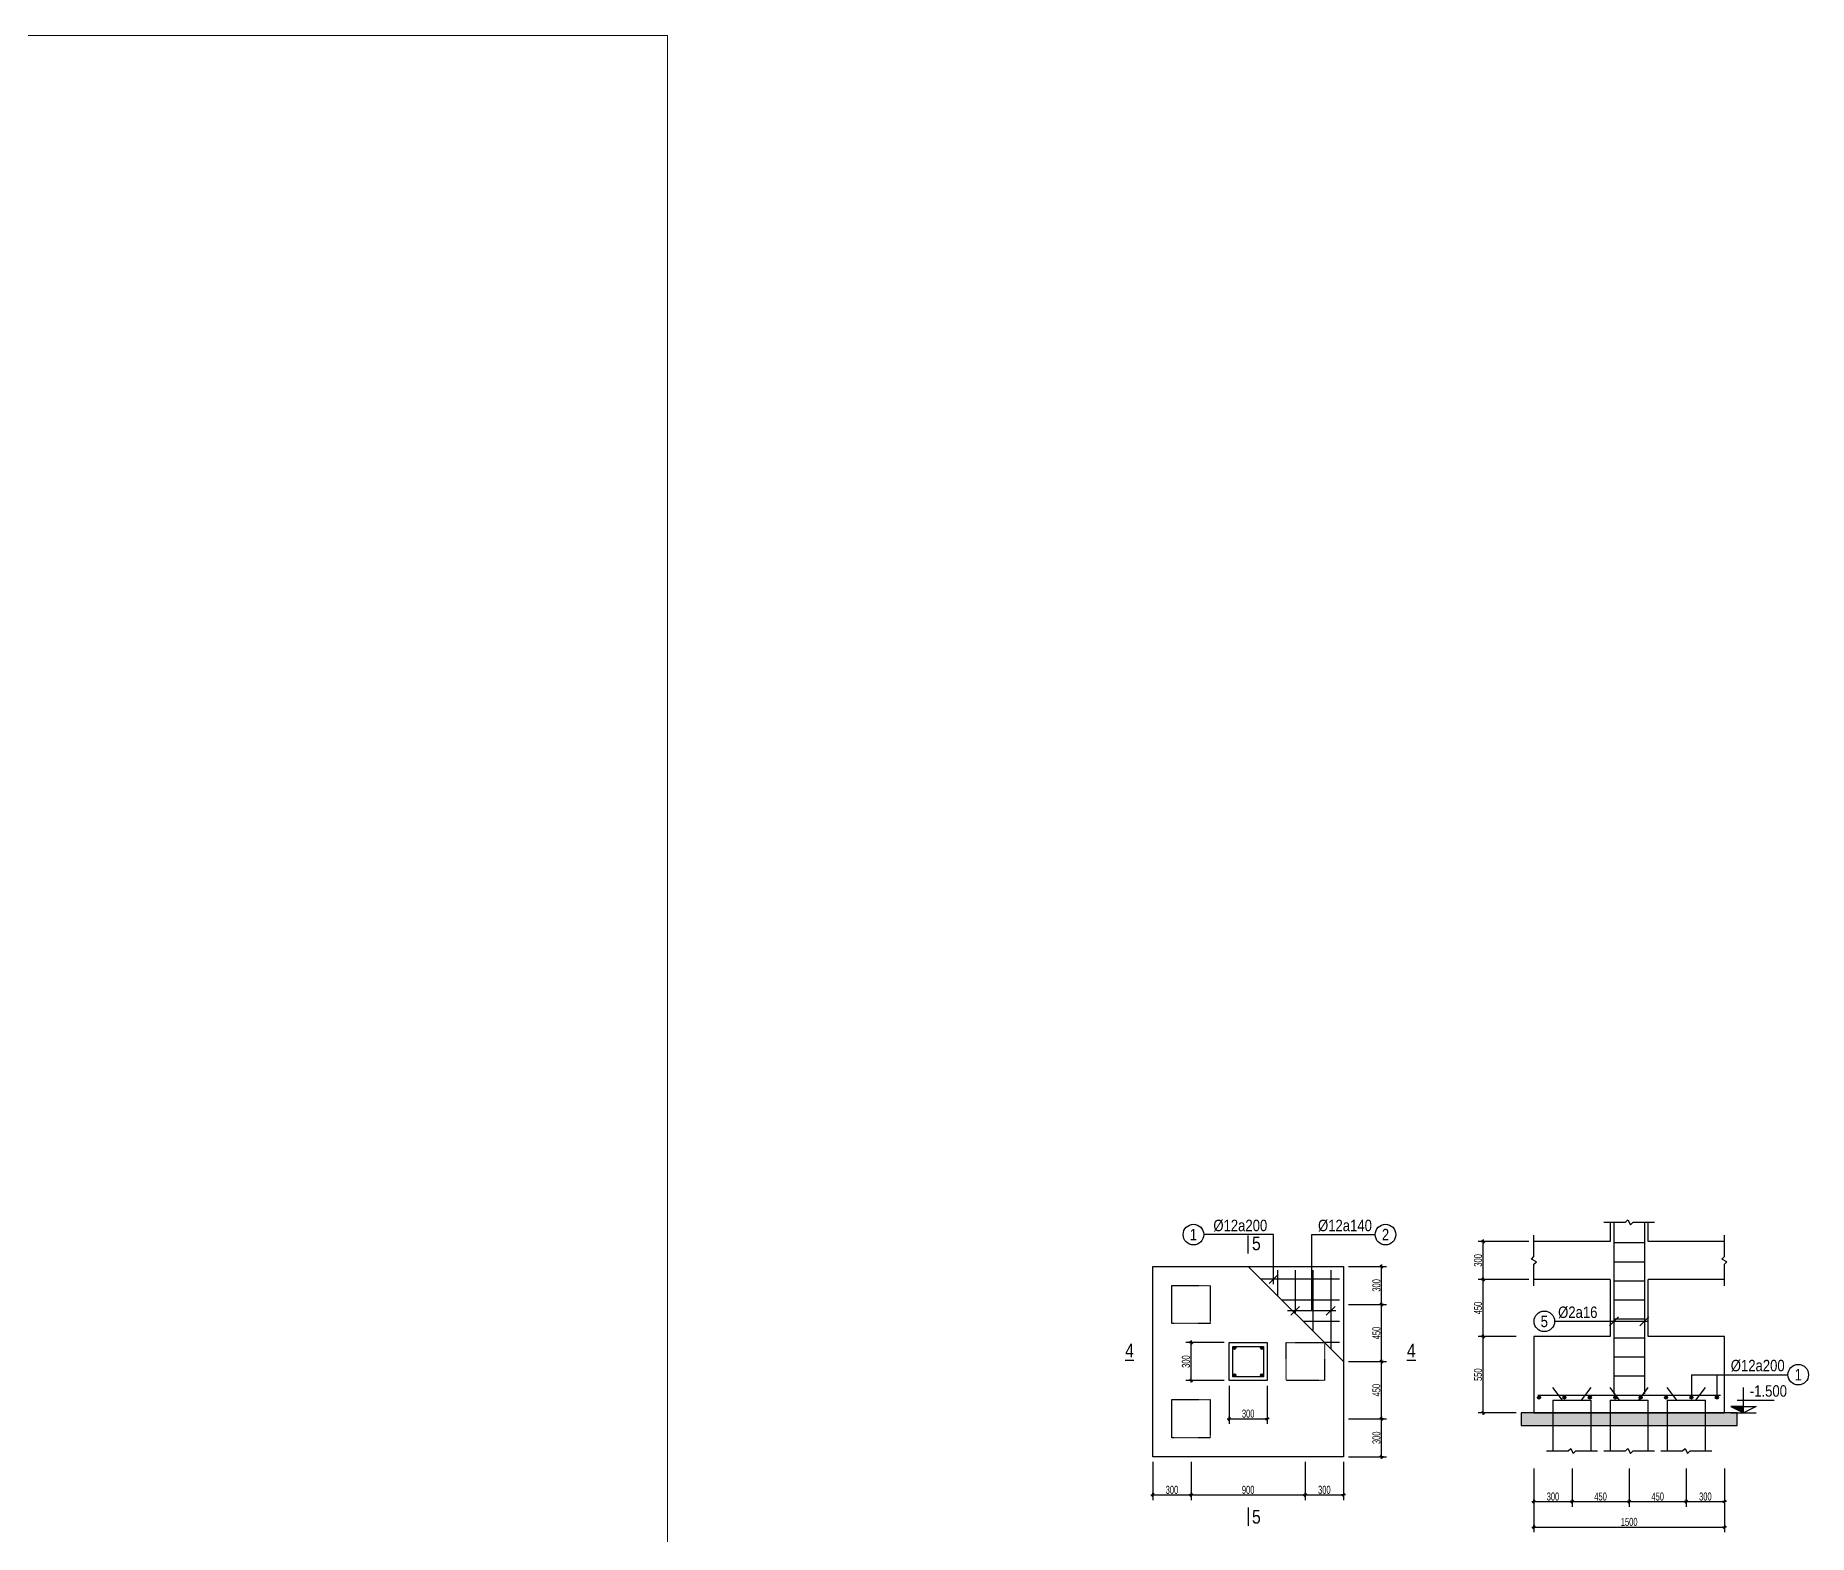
# Model space of a CAD drawing. Extents: x -79995 to 347433, y -157641 to 104789.
# Drawn here: x 267480 to 281441, y 18065 to 29871 of the extents above; entities that cross this region are included whole.
import ezdxf
from ezdxf.enums import TextEntityAlignment as Align

# ---------------------------------------------------------------- set-up
doc = ezdxf.new("R2010")
doc.units = 0
doc.linetypes.add('HIDDEN2', pattern=[0.1875, 0.125, -0.0625])
doc.layers.get('DEFPOINTS').update_dxf_attribs({"linetype": 'CONTINUOUS'})
doc.layers.add('DIM', color=1, linetype='CONTINUOUS')
doc.layers.add('TEXT', color=7, linetype='CONTINUOUS')
doc.layers.add('TEXT NHỎ KC Dim - Ghi chú', color=3, linetype='CONTINUOUS', lineweight=18)
doc.styles.add('ARIAL', font='', dxfattribs={"width": 0.75})
doc.styles.add('VNARIALH', font='', dxfattribs={"width": 0.75})
doc.styles.get('ARIAL').set_extended_font_data('RD Arial Narrow E')
doc.styles.get('VNARIALH').set_extended_font_data('RD Arial NarrowH')
doc.dimstyles.new('DIM11', dxfattribs={"dimtxt": 63, "dimasz": 10.5, "dimexe": 40, "dimexo": 40, "dimgap": 7.875, "dimtad": 1, "dimdec": 0, "dimzin": 0, "dimdsep": 46, "dimtxsty": 'ARIAL', "dimblk": 'GACHCHEO', "dimcen": 0.09, "dimclre": 1, "dimclrt": 2, "dimadec": 0, "dimazin": 0, "dimtfac": 1, "dimtdec": 4, "dimtmove": 0, "dimatfit": 0, "dimldrblk": 'GACHCHEO', "dimfxl": 1, "dimtolj": 1, "dimtzin": 0, "dimarcsym": 0})

# ---------------------------------------------------------------- blocks, each defined once
blk = doc.blocks.new('GACHCHEO')
at = {"layer": 'DIM'}
for p, q in [((1.5, 0), (-1.5, 0)), ((0, 1.5), (0, -1.5))]:
    blk.add_line(p, q, dxfattribs=at)
at = {"layer": 'DIM', "color": 3}
blk.add_line((-1, -1), (1, 1), dxfattribs=at)
blk = doc.blocks.new('*D1863')
at = {"layer": 'DEFPOINTS', "color": 0, "transparency": 16777216}
for p in [(276579, 19577), (276879, 19577), (276879, 19277)]:
    blk.add_point(p, dxfattribs=at)
at = {"layer": 'TEXT', "color": 1, "lineweight": -2, "transparency": 16777216}
for p, q in [((276839, 19577), (276539, 19577)), ((276839, 19277), (276539, 19277))]:
    blk.add_line(p, q, dxfattribs=at)
at = {"layer": 'TEXT', "color": 0, "lineweight": -2, "transparency": 16777216}
blk.add_line((276579, 19288), (276579, 19567), dxfattribs=at)
at = {"layer": 'TEXT', "color": 0, "lineweight": -2, "transparency": 16777216, "xscale": 10.5, "yscale": 10.5, "zscale": 10.5}
for p, rotation in [((276579, 19577), 90), ((276579, 19277), 270)]:
    blk.add_blockref('GACHCHEO', p, dxfattribs=dict(at, rotation=rotation))
at = {"layer": 'TEXT', "color": 2, "transparency": 16777216, "insert": (276539, 19427), "char_height": 63, "attachment_point": 5, "rotation": 90, "style": 'ARIAL'}
blk.add_mtext('\\A1;300', dxfattribs=at)
blk = doc.blocks.new('*D1864')
at = {"layer": 'DEFPOINTS', "color": 0, "transparency": 16777216}
for p in [(276879, 19277), (277179, 19277), (277179, 18977)]:
    blk.add_point(p, dxfattribs=at)
at = {"layer": 'TEXT', "color": 1, "lineweight": -2, "transparency": 16777216}
for p, q in [((276879, 19237), (276879, 18937)), ((277179, 19237), (277179, 18937))]:
    blk.add_line(p, q, dxfattribs=at)
at = {"layer": 'TEXT', "color": 0, "lineweight": -2, "transparency": 16777216}
blk.add_line((276890, 18977), (277169, 18977), dxfattribs=at)
at = {"layer": 'TEXT', "color": 0, "lineweight": -2, "transparency": 16777216, "xscale": 10.5, "yscale": 10.5, "zscale": 10.5, "rotation": 180}
blk.add_blockref('GACHCHEO', (276879, 18977), dxfattribs=at)
at = {"layer": 'TEXT', "color": 0, "lineweight": -2, "transparency": 16777216, "xscale": 10.5, "yscale": 10.5, "zscale": 10.5}
blk.add_blockref('GACHCHEO', (277179, 18977), dxfattribs=at)
at = {"layer": 'TEXT', "color": 2, "transparency": 16777216, "insert": (277029, 19017), "char_height": 63, "attachment_point": 5, "style": 'ARIAL'}
blk.add_mtext('\\A1;300', dxfattribs=at)
blk = doc.blocks.new('*D1865')
at = {"layer": 'DEFPOINTS', "color": 0, "transparency": 16777216}
for p in [(276279, 18677), (276579, 18677), (276579, 18377)]:
    blk.add_point(p, dxfattribs=at)
at = {"layer": 'TEXT', "color": 1, "lineweight": -2, "transparency": 16777216}
for p, q in [((276279, 18637), (276279, 18337)), ((276579, 18637), (276579, 18337))]:
    blk.add_line(p, q, dxfattribs=at)
at = {"layer": 'TEXT', "color": 0, "lineweight": -2, "transparency": 16777216}
blk.add_line((276290, 18377), (276569, 18377), dxfattribs=at)
at = {"layer": 'TEXT', "color": 0, "lineweight": -2, "transparency": 16777216, "xscale": 10.5, "yscale": 10.5, "zscale": 10.5, "rotation": 180}
blk.add_blockref('GACHCHEO', (276279, 18377), dxfattribs=at)
at = {"layer": 'TEXT', "color": 0, "lineweight": -2, "transparency": 16777216, "xscale": 10.5, "yscale": 10.5, "zscale": 10.5}
blk.add_blockref('GACHCHEO', (276579, 18377), dxfattribs=at)
at = {"layer": 'TEXT', "color": 2, "transparency": 16777216, "insert": (276429, 18417), "char_height": 63, "attachment_point": 5, "style": 'ARIAL'}
blk.add_mtext('\\A1;300', dxfattribs=at)
blk = doc.blocks.new('*D1866')
at = {"layer": 'DEFPOINTS', "color": 0, "transparency": 16777216}
for p in [(276579, 18677), (277479, 18677), (277479, 18377)]:
    blk.add_point(p, dxfattribs=at)
at = {"layer": 'TEXT', "color": 1, "lineweight": -2, "transparency": 16777216}
for p, q in [((276579, 18637), (276579, 18337)), ((277479, 18637), (277479, 18337))]:
    blk.add_line(p, q, dxfattribs=at)
at = {"layer": 'TEXT', "color": 0, "lineweight": -2, "transparency": 16777216}
blk.add_line((276590, 18377), (277469, 18377), dxfattribs=at)
at = {"layer": 'TEXT', "color": 0, "lineweight": -2, "transparency": 16777216, "xscale": 10.5, "yscale": 10.5, "zscale": 10.5, "rotation": 180}
blk.add_blockref('GACHCHEO', (276579, 18377), dxfattribs=at)
at = {"layer": 'TEXT', "color": 0, "lineweight": -2, "transparency": 16777216, "xscale": 10.5, "yscale": 10.5, "zscale": 10.5}
blk.add_blockref('GACHCHEO', (277479, 18377), dxfattribs=at)
at = {"layer": 'TEXT', "color": 2, "transparency": 16777216, "insert": (277029, 18417), "char_height": 63, "attachment_point": 5, "style": 'ARIAL'}
blk.add_mtext('\\A1;900', dxfattribs=at)
blk = doc.blocks.new('*D1867')
at = {"layer": 'DEFPOINTS', "color": 0, "transparency": 16777216}
for p in [(277479, 18677), (277779, 18677), (277779, 18377)]:
    blk.add_point(p, dxfattribs=at)
at = {"layer": 'TEXT', "color": 1, "lineweight": -2, "transparency": 16777216}
for p, q in [((277479, 18637), (277479, 18337)), ((277779, 18637), (277779, 18337))]:
    blk.add_line(p, q, dxfattribs=at)
at = {"layer": 'TEXT', "color": 0, "lineweight": -2, "transparency": 16777216}
blk.add_line((277490, 18377), (277769, 18377), dxfattribs=at)
at = {"layer": 'TEXT', "color": 0, "lineweight": -2, "transparency": 16777216, "xscale": 10.5, "yscale": 10.5, "zscale": 10.5, "rotation": 180}
blk.add_blockref('GACHCHEO', (277479, 18377), dxfattribs=at)
at = {"layer": 'TEXT', "color": 0, "lineweight": -2, "transparency": 16777216, "xscale": 10.5, "yscale": 10.5, "zscale": 10.5}
blk.add_blockref('GACHCHEO', (277779, 18377), dxfattribs=at)
at = {"layer": 'TEXT', "color": 2, "transparency": 16777216, "insert": (277629, 18417), "char_height": 63, "attachment_point": 5, "style": 'ARIAL'}
blk.add_mtext('\\A1;300', dxfattribs=at)
blk = doc.blocks.new('*D1868')
at = {"layer": 'DEFPOINTS', "color": 0, "transparency": 16777216}
for p in [(277779, 18977), (278079, 18977), (277779, 18677)]:
    blk.add_point(p, dxfattribs=at)
at = {"layer": 'TEXT', "color": 1, "lineweight": -2, "transparency": 16777216}
for p, q in [((277819, 18977), (278119, 18977)), ((277819, 18677), (278119, 18677))]:
    blk.add_line(p, q, dxfattribs=at)
at = {"layer": 'TEXT', "color": 0, "lineweight": -2, "transparency": 16777216}
blk.add_line((278079, 18688), (278079, 18967), dxfattribs=at)
at = {"layer": 'TEXT', "color": 0, "lineweight": -2, "transparency": 16777216, "xscale": 10.5, "yscale": 10.5, "zscale": 10.5}
for p, rotation in [((278079, 18977), 90), ((278079, 18677), 270)]:
    blk.add_blockref('GACHCHEO', p, dxfattribs=dict(at, rotation=rotation))
at = {"layer": 'TEXT', "color": 2, "transparency": 16777216, "insert": (278039, 18827), "char_height": 63, "attachment_point": 5, "rotation": 90, "style": 'ARIAL'}
blk.add_mtext('\\A1;300', dxfattribs=at)
blk = doc.blocks.new('*D1869')
at = {"layer": 'DEFPOINTS', "color": 0, "transparency": 16777216}
for p in [(277779, 19427), (278079, 19427), (277779, 18977)]:
    blk.add_point(p, dxfattribs=at)
at = {"layer": 'TEXT', "color": 1, "lineweight": -2, "transparency": 16777216}
for p, q in [((277819, 19427), (278119, 19427)), ((277819, 18977), (278119, 18977))]:
    blk.add_line(p, q, dxfattribs=at)
at = {"layer": 'TEXT', "color": 0, "lineweight": -2, "transparency": 16777216}
blk.add_line((278079, 18988), (278079, 19417), dxfattribs=at)
at = {"layer": 'TEXT', "color": 0, "lineweight": -2, "transparency": 16777216, "xscale": 10.5, "yscale": 10.5, "zscale": 10.5}
for p, rotation in [((278079, 19427), 90), ((278079, 18977), 270)]:
    blk.add_blockref('GACHCHEO', p, dxfattribs=dict(at, rotation=rotation))
at = {"layer": 'TEXT', "color": 2, "transparency": 16777216, "insert": (278039, 19202), "char_height": 63, "attachment_point": 5, "rotation": 90, "style": 'ARIAL'}
blk.add_mtext('\\A1;450', dxfattribs=at)
blk = doc.blocks.new('*D1870')
at = {"layer": 'DEFPOINTS', "color": 0, "transparency": 16777216}
for p in [(277779, 19877), (278079, 19877), (277779, 19427)]:
    blk.add_point(p, dxfattribs=at)
at = {"layer": 'TEXT', "color": 1, "lineweight": -2, "transparency": 16777216}
for p, q in [((277819, 19877), (278119, 19877)), ((277819, 19427), (278119, 19427))]:
    blk.add_line(p, q, dxfattribs=at)
at = {"layer": 'TEXT', "color": 0, "lineweight": -2, "transparency": 16777216}
blk.add_line((278079, 19438), (278079, 19867), dxfattribs=at)
at = {"layer": 'TEXT', "color": 0, "lineweight": -2, "transparency": 16777216, "xscale": 10.5, "yscale": 10.5, "zscale": 10.5}
for p, rotation in [((278079, 19877), 90), ((278079, 19427), 270)]:
    blk.add_blockref('GACHCHEO', p, dxfattribs=dict(at, rotation=rotation))
at = {"layer": 'TEXT', "color": 2, "transparency": 16777216, "insert": (278039, 19652), "char_height": 63, "attachment_point": 5, "rotation": 90, "style": 'ARIAL'}
blk.add_mtext('\\A1;450', dxfattribs=at)
blk = doc.blocks.new('*D1871')
at = {"layer": 'DEFPOINTS', "color": 0, "transparency": 16777216}
for p in [(277779, 20177), (278079, 20177), (277779, 19877)]:
    blk.add_point(p, dxfattribs=at)
at = {"layer": 'TEXT', "color": 1, "lineweight": -2, "transparency": 16777216}
for p, q in [((277819, 20177), (278119, 20177)), ((277819, 19877), (278119, 19877))]:
    blk.add_line(p, q, dxfattribs=at)
at = {"layer": 'TEXT', "color": 0, "lineweight": -2, "transparency": 16777216}
blk.add_line((278079, 19888), (278079, 20167), dxfattribs=at)
at = {"layer": 'TEXT', "color": 0, "lineweight": -2, "transparency": 16777216, "xscale": 10.5, "yscale": 10.5, "zscale": 10.5}
for p, rotation in [((278079, 20177), 90), ((278079, 19877), 270)]:
    blk.add_blockref('GACHCHEO', p, dxfattribs=dict(at, rotation=rotation))
at = {"layer": 'TEXT', "color": 2, "transparency": 16777216, "insert": (278039, 20027), "char_height": 63, "attachment_point": 5, "rotation": 90, "style": 'ARIAL'}
blk.add_mtext('\\A1;300', dxfattribs=at)
blk = doc.blocks.new('*D1877')
at = {"layer": 'DEFPOINTS', "color": 0, "transparency": 16777216}
for p in [(278879, 19624), (279179, 19624), (279179, 19024)]:
    blk.add_point(p, dxfattribs=at)
at = {"layer": 'TEXT', "color": 1, "lineweight": -2, "transparency": 16777216}
for p, q in [((279139, 19624), (278839, 19624)), ((279139, 19024), (278839, 19024))]:
    blk.add_line(p, q, dxfattribs=at)
at = {"layer": 'TEXT', "color": 0, "lineweight": -2, "transparency": 16777216}
blk.add_line((278879, 19034), (278879, 19613), dxfattribs=at)
at = {"layer": 'TEXT', "color": 0, "lineweight": -2, "transparency": 16777216, "xscale": 10.5, "yscale": 10.5, "zscale": 10.5}
for p, rotation in [((278879, 19624), 90), ((278879, 19024), 270)]:
    blk.add_blockref('GACHCHEO', p, dxfattribs=dict(at, rotation=rotation))
at = {"layer": 'TEXT', "color": 2, "transparency": 16777216, "insert": (278839, 19324), "char_height": 63, "attachment_point": 5, "rotation": 90, "style": 'ARIAL'}
blk.add_mtext('\\A1;550', dxfattribs=at)
blk = doc.blocks.new('*D1878')
at = {"layer": 'DEFPOINTS', "color": 0, "transparency": 16777216}
for p in [(279279, 18624), (279579, 18624), (279579, 18324)]:
    blk.add_point(p, dxfattribs=at)
at = {"layer": 'TEXT', "color": 1, "lineweight": -2, "transparency": 16777216}
for p, q in [((279279, 18584), (279279, 18284)), ((279579, 18584), (279579, 18284))]:
    blk.add_line(p, q, dxfattribs=at)
at = {"layer": 'TEXT', "color": 0, "lineweight": -2, "transparency": 16777216}
blk.add_line((279290, 18324), (279569, 18324), dxfattribs=at)
at = {"layer": 'TEXT', "color": 0, "lineweight": -2, "transparency": 16777216, "xscale": 10.5, "yscale": 10.5, "zscale": 10.5, "rotation": 180}
blk.add_blockref('GACHCHEO', (279279, 18324), dxfattribs=at)
at = {"layer": 'TEXT', "color": 0, "lineweight": -2, "transparency": 16777216, "xscale": 10.5, "yscale": 10.5, "zscale": 10.5}
blk.add_blockref('GACHCHEO', (279579, 18324), dxfattribs=at)
at = {"layer": 'TEXT', "color": 2, "transparency": 16777216, "insert": (279429, 18364), "char_height": 63, "attachment_point": 5, "style": 'ARIAL'}
blk.add_mtext('\\A1;300', dxfattribs=at)
blk = doc.blocks.new('*D1879')
at = {"layer": 'DEFPOINTS', "color": 0, "transparency": 16777216}
for p in [(279579, 18624), (280029, 18624), (280029, 18324)]:
    blk.add_point(p, dxfattribs=at)
at = {"layer": 'TEXT', "color": 1, "lineweight": -2, "transparency": 16777216}
for p, q in [((279579, 18584), (279579, 18284)), ((280029, 18584), (280029, 18284))]:
    blk.add_line(p, q, dxfattribs=at)
at = {"layer": 'TEXT', "color": 0, "lineweight": -2, "transparency": 16777216}
blk.add_line((279590, 18324), (280019, 18324), dxfattribs=at)
at = {"layer": 'TEXT', "color": 0, "lineweight": -2, "transparency": 16777216, "xscale": 10.5, "yscale": 10.5, "zscale": 10.5, "rotation": 180}
blk.add_blockref('GACHCHEO', (279579, 18324), dxfattribs=at)
at = {"layer": 'TEXT', "color": 0, "lineweight": -2, "transparency": 16777216, "xscale": 10.5, "yscale": 10.5, "zscale": 10.5}
blk.add_blockref('GACHCHEO', (280029, 18324), dxfattribs=at)
at = {"layer": 'TEXT', "color": 2, "transparency": 16777216, "insert": (279804, 18364), "char_height": 63, "attachment_point": 5, "style": 'ARIAL'}
blk.add_mtext('\\A1;450', dxfattribs=at)
blk = doc.blocks.new('*D1880')
at = {"layer": 'DEFPOINTS', "color": 0, "transparency": 16777216}
for p in [(280029, 18624), (280479, 18624), (280479, 18324)]:
    blk.add_point(p, dxfattribs=at)
at = {"layer": 'TEXT', "color": 1, "lineweight": -2, "transparency": 16777216}
for p, q in [((280029, 18584), (280029, 18284)), ((280479, 18584), (280479, 18284))]:
    blk.add_line(p, q, dxfattribs=at)
at = {"layer": 'TEXT', "color": 0, "lineweight": -2, "transparency": 16777216}
blk.add_line((280040, 18324), (280469, 18324), dxfattribs=at)
at = {"layer": 'TEXT', "color": 0, "lineweight": -2, "transparency": 16777216, "xscale": 10.5, "yscale": 10.5, "zscale": 10.5, "rotation": 180}
blk.add_blockref('GACHCHEO', (280029, 18324), dxfattribs=at)
at = {"layer": 'TEXT', "color": 0, "lineweight": -2, "transparency": 16777216, "xscale": 10.5, "yscale": 10.5, "zscale": 10.5}
blk.add_blockref('GACHCHEO', (280479, 18324), dxfattribs=at)
at = {"layer": 'TEXT', "color": 2, "transparency": 16777216, "insert": (280254, 18364), "char_height": 63, "attachment_point": 5, "style": 'ARIAL'}
blk.add_mtext('\\A1;450', dxfattribs=at)
blk = doc.blocks.new('*D1881')
at = {"layer": 'DEFPOINTS', "color": 0, "transparency": 16777216}
for p in [(280479, 18624), (280779, 18624), (280779, 18324)]:
    blk.add_point(p, dxfattribs=at)
at = {"layer": 'TEXT', "color": 1, "lineweight": -2, "transparency": 16777216}
for p, q in [((280479, 18584), (280479, 18284)), ((280779, 18584), (280779, 18284))]:
    blk.add_line(p, q, dxfattribs=at)
at = {"layer": 'TEXT', "color": 0, "lineweight": -2, "transparency": 16777216}
blk.add_line((280490, 18324), (280769, 18324), dxfattribs=at)
at = {"layer": 'TEXT', "color": 0, "lineweight": -2, "transparency": 16777216, "xscale": 10.5, "yscale": 10.5, "zscale": 10.5, "rotation": 180}
blk.add_blockref('GACHCHEO', (280479, 18324), dxfattribs=at)
at = {"layer": 'TEXT', "color": 0, "lineweight": -2, "transparency": 16777216, "xscale": 10.5, "yscale": 10.5, "zscale": 10.5}
blk.add_blockref('GACHCHEO', (280779, 18324), dxfattribs=at)
at = {"layer": 'TEXT', "color": 2, "transparency": 16777216, "insert": (280629, 18364), "char_height": 63, "attachment_point": 5, "style": 'ARIAL'}
blk.add_mtext('\\A1;300', dxfattribs=at)
blk = doc.blocks.new('*D1882')
at = {"layer": 'DEFPOINTS', "color": 0, "transparency": 16777216}
for p in [(279279, 18624), (280779, 18624), (280779, 18124)]:
    blk.add_point(p, dxfattribs=at)
at = {"layer": 'TEXT', "color": 1, "lineweight": -2, "transparency": 16777216}
for p, q in [((279279, 18584), (279279, 18084)), ((280779, 18584), (280779, 18084))]:
    blk.add_line(p, q, dxfattribs=at)
at = {"layer": 'TEXT', "color": 0, "lineweight": -2, "transparency": 16777216}
blk.add_line((279290, 18124), (280769, 18124), dxfattribs=at)
at = {"layer": 'TEXT', "color": 0, "lineweight": -2, "transparency": 16777216, "xscale": 10.5, "yscale": 10.5, "zscale": 10.5, "rotation": 180}
blk.add_blockref('GACHCHEO', (279279, 18124), dxfattribs=at)
at = {"layer": 'TEXT', "color": 0, "lineweight": -2, "transparency": 16777216, "xscale": 10.5, "yscale": 10.5, "zscale": 10.5}
blk.add_blockref('GACHCHEO', (280779, 18124), dxfattribs=at)
at = {"layer": 'TEXT', "color": 2, "transparency": 16777216, "insert": (280029, 18164), "char_height": 63, "attachment_point": 5, "style": 'ARIAL'}
blk.add_mtext('\\A1;1500', dxfattribs=at)
blk = doc.blocks.new('*D2382')
at = {"layer": 'DEFPOINTS', "color": 0, "transparency": 16777216}
for p in [(278879, 20074), (279279, 20074), (279179, 19624)]:
    blk.add_point(p, dxfattribs=at)
at = {"layer": 'TEXT', "color": 1, "lineweight": -2, "transparency": 16777216}
for p, q in [((279239, 20074), (278839, 20074)), ((279139, 19624), (278839, 19624))]:
    blk.add_line(p, q, dxfattribs=at)
at = {"layer": 'TEXT', "color": 0, "lineweight": -2, "transparency": 16777216}
blk.add_line((278879, 19634), (278879, 20063), dxfattribs=at)
at = {"layer": 'TEXT', "color": 0, "lineweight": -2, "transparency": 16777216, "xscale": 10.5, "yscale": 10.5, "zscale": 10.5}
for p, rotation in [((278879, 20074), 90), ((278879, 19624), 270)]:
    blk.add_blockref('GACHCHEO', p, dxfattribs=dict(at, rotation=rotation))
at = {"layer": 'TEXT', "color": 2, "transparency": 16777216, "insert": (278839, 19849), "char_height": 63, "attachment_point": 5, "rotation": 90, "style": 'ARIAL'}
blk.add_mtext('\\A1;450', dxfattribs=at)
blk = doc.blocks.new('*D2383')
at = {"layer": 'DEFPOINTS', "color": 0, "transparency": 16777216}
for p in [(278879, 20374), (279279, 20374), (279279, 20074)]:
    blk.add_point(p, dxfattribs=at)
at = {"layer": 'TEXT', "color": 1, "lineweight": -2, "transparency": 16777216}
for p, q in [((279239, 20374), (278839, 20374)), ((279239, 20074), (278839, 20074))]:
    blk.add_line(p, q, dxfattribs=at)
at = {"layer": 'TEXT', "color": 0, "lineweight": -2, "transparency": 16777216}
blk.add_line((278879, 20084), (278879, 20363), dxfattribs=at)
at = {"layer": 'TEXT', "color": 0, "lineweight": -2, "transparency": 16777216, "xscale": 10.5, "yscale": 10.5, "zscale": 10.5}
for p, rotation in [((278879, 20374), 90), ((278879, 20074), 270)]:
    blk.add_blockref('GACHCHEO', p, dxfattribs=dict(at, rotation=rotation))
at = {"layer": 'TEXT', "color": 2, "transparency": 16777216, "insert": (278839, 20224), "char_height": 63, "attachment_point": 5, "rotation": 90, "style": 'ARIAL'}
blk.add_mtext('\\A1;300', dxfattribs=at)

msp = doc.modelspace()

# ---------------------------------------------------------------- hatches: boundary and pattern name
at = {"layer": 'TEXT'}
h = msp.add_hatch(color=4, dxfattribs=at)
edge = h.paths.add_edge_path()
edge.add_arc((276921.227, 19535.246), 12, 179.9999996, 360, ccw=False)
edge.add_arc((276921.227, 19535.246), 12, 0, 179.9999996, ccw=False)
h = msp.add_hatch(color=4, dxfattribs=at)
edge = h.paths.add_edge_path()
edge.add_arc((277137.227, 19535.246), 12, 179.9999996, 360, ccw=False)
edge.add_arc((277137.227, 19535.246), 12, 0, 179.9999996, ccw=False)
h = msp.add_hatch(color=4, dxfattribs=at)
edge = h.paths.add_edge_path()
edge.add_arc((276921.227, 19319.246), 12, 0, 180.0000004)
edge.add_arc((276921.227, 19319.246), 12, 180.0000004, 360)
h = msp.add_hatch(color=4, dxfattribs=at)
edge = h.paths.add_edge_path()
edge.add_arc((277137.227, 19319.246), 12, 0, 180.0000004)
edge.add_arc((277137.227, 19319.246), 12, 180.0000004, 360)
h = msp.add_hatch(color=4, dxfattribs=at)
edge = h.paths.add_edge_path()
edge.add_arc((279319.227, 19143.845), 12, 0, 180.0000004)
edge.add_arc((279319.227, 19143.845), 12, 180.0000004, 360)
h = msp.add_hatch(color=4, dxfattribs=at)
edge = h.paths.add_edge_path()
edge.add_arc((279519.227, 19143.845), 12, 0, 180.0000004)
edge.add_arc((279519.227, 19143.845), 12, 180.0000004, 360)
h = msp.add_hatch(color=4, dxfattribs=at)
edge = h.paths.add_edge_path()
edge.add_arc((279719.227, 19143.845), 12, 0, 180.0000004)
edge.add_arc((279719.227, 19143.845), 12, 180.0000004, 360)
h = msp.add_hatch(color=4, dxfattribs=at)
edge = h.paths.add_edge_path()
edge.add_arc((279919.227, 19143.845), 12, 0, 180.0000004)
edge.add_arc((279919.227, 19143.845), 12, 180.0000004, 360)
h = msp.add_hatch(color=4, dxfattribs=at)
edge = h.paths.add_edge_path()
edge.add_arc((280119.227, 19143.845), 12, 0, 180.0000004)
edge.add_arc((280119.227, 19143.845), 12, 180.0000004, 360)
h = msp.add_hatch(color=4, dxfattribs=at)
edge = h.paths.add_edge_path()
edge.add_arc((280319.227, 19143.845), 12, 0, 180.0000004)
edge.add_arc((280319.227, 19143.845), 12, 180.0000004, 360)
h = msp.add_hatch(color=4, dxfattribs=at)
edge = h.paths.add_edge_path()
edge.add_arc((280519.227, 19143.845), 12, 0, 180.0000004)
edge.add_arc((280519.227, 19143.845), 12, 180.0000004, 360)
h = msp.add_hatch(color=4, dxfattribs=at)
edge = h.paths.add_edge_path()
edge.add_arc((280719.227, 19143.845), 12, 0, 180.0000004)
edge.add_arc((280719.227, 19143.845), 12, 180.0000004, 360)
for color, points in [(7, [(279179.227, 19023.845), (279179.227, 18923.845), (280879.227, 18923.845), (280879.227, 19023.845), (279179.227, 19023.845)]), (1, [(280829.227, 19073.845), (280929.227, 19023.845), (280929.227, 19073.845), (280829.227, 19073.845)])]:
    msp.add_hatch(color=color, dxfattribs=at).paths.add_polyline_path(points)

# ---------------------------------------------------------------- linework, layer by layer
at = {"layer": 'TEXT', "color": 7}
for p, q in [((279829.227, 20523.845), (279999.227, 20523.845)), ((279879.227, 20523.845), (279879.227, 20373.845)), ((279999.227, 20523.845), (280019.227, 20543.845)), ((280019.227, 20543.845), (280039.227, 20503.845)), ((280039.227, 20503.845), (280059.227, 20523.845)), ((280059.227, 20523.845), (280229.227, 20523.845)), ((280179.227, 20373.845), (280179.227, 20523.845)), ((279279.227, 20253.845), (279279.227, 20423.845)), ((280779.227, 20253.845), (280779.227, 20423.845)), ((279259.227, 20233.845), (279279.227, 20253.845)), ((279879.227, 20373.845), (279279.227, 20373.845)), ((280779.227, 20373.845), (280179.227, 20373.845)), ((280759.227, 20233.845), (280779.227, 20253.845)), ((277029.227, 20177.246), (277779.227, 19427.246)), ((279299.227, 20213.845), (279259.227, 20233.845)), ((279279.227, 20193.845), (279299.227, 20213.845)), ((279279.227, 20023.845), (279279.227, 20193.845)), ((280799.227, 20213.845), (280759.227, 20233.845)), ((280779.227, 20193.845), (280799.227, 20213.845)), ((280779.227, 20023.845), (280779.227, 20193.845)), ((279879.227, 20073.845), (279279.227, 20073.845)), ((279879.227, 20073.845), (279879.227, 19623.845)), ((280179.227, 19623.845), (280179.227, 20073.845)), ((280779.227, 20073.845), (280179.227, 20073.845)), ((279879.227, 19623.845), (279279.227, 19623.845)), ((279279.227, 19623.845), (279279.227, 19023.845)), ((280779.227, 19623.845), (280179.227, 19623.845)), ((280779.227, 19023.845), (280779.227, 19623.845)), ((279279.227, 19023.845), (280779.227, 19023.845))]:
    msp.add_line(p, q, dxfattribs=at)
at = {"layer": 'TEXT', "color": 4}
for p, q in [((279909.227, 20523.845), (279909.227, 19173.845)), ((280149.227, 20523.845), (280149.227, 19173.845)), ((277029.227, 20277.246), (277029.227, 20421.246)), ((279909.227, 20363.845), (280149.227, 20363.845)), ((277259.227, 20147.246), (277259.227, 19947.246)), ((277399.227, 20147.246), (277399.227, 19807.246)), ((277539.227, 20147.246), (277539.227, 19667.246)), ((277679.227, 20147.246), (277679.227, 19527.246)), ((279909.227, 20213.845), (280149.227, 20213.845)), ((277749.227, 20077.246), (277129.227, 20077.246)), ((279909.227, 20063.845), (280149.227, 20063.845)), ((277749.227, 19910.58), (277295.894, 19910.58)), ((279909.227, 19913.845), (280149.227, 19913.845)), ((277749.227, 19743.913), (277462.561, 19743.913)), ((279909.227, 19763.845), (280149.227, 19763.845)), ((279909.227, 19763.845), (280149.227, 19763.845)), ((277749.227, 19577.246), (277629.227, 19577.246)), ((279909.227, 19613.845), (280149.227, 19613.845)), ((279909.227, 19463.845), (280149.227, 19463.845)), ((279909.227, 19313.845), (280149.227, 19313.845)), ((279309.227, 19163.845), (280749.227, 19163.845)), ((279504.227, 19123.845), (279429.227, 19223.845)), ((279654.227, 19123.845), (279729.227, 19223.845)), ((279954.227, 19123.845), (279879.227, 19223.845)), ((280104.227, 19123.845), (280179.227, 19223.845)), ((280404.227, 19123.845), (280329.227, 19223.845)), ((280554.227, 19123.845), (280629.227, 19223.845)), ((277029.227, 18277.246), (277029.227, 18133.246))]:
    msp.add_line(p, q, dxfattribs=at)
at = {"layer": 'TEXT', "color": 1}
for p, q in [((277229.227, 20427.246), (276679.049, 20427.246)), ((277229.227, 20037.246), (277229.227, 20427.246)), ((277529.227, 19827.246), (277529.227, 20427.246)), ((277529.227, 20427.246), (278029.406, 20427.246)), ((277719.227, 19827.246), (277339.227, 19827.246)), ((280179.227, 19743.845), (279441.796, 19743.845)), ((280519.227, 19323.845), (280519.227, 19153.845)), ((280519.227, 19323.845), (281279.406, 19323.845)), ((280719.227, 19323.845), (280719.227, 19153.845)), ((280929.227, 19023.845), (280929.227, 19223.845)), ((280829.227, 19073.845), (281029.227, 19073.845)), ((280829.227, 19073.845), (280929.227, 19023.845)), ((280829.227, 19023.845), (281029.227, 19023.845)), ((280879.227, 19123.845), (281170.161, 19123.845)), ((281029.227, 19073.845), (280929.227, 19023.845))]:
    msp.add_line(p, q, dxfattribs=at)
at = {"layer": 'TEXT', "color": 3}
for p, q in [((277194.227, 20042.246), (277264.227, 20112.246)), ((277364.227, 19792.246), (277434.227, 19862.246)), ((277644.227, 19792.246), (277714.227, 19862.246)), ((279874.227, 19708.845), (279944.227, 19778.845)), ((280114.227, 19708.845), (280184.227, 19778.845)), ((279429.227, 19123.845), (279729.227, 19123.845)), ((279429.227, 19123.845), (279429.227, 18723.845)), ((279729.227, 18723.845), (279729.227, 19123.845)), ((279879.227, 19123.845), (280179.227, 19123.845)), ((279879.227, 19123.845), (279879.227, 18723.845)), ((280179.227, 18723.845), (280179.227, 19123.845)), ((280329.227, 19123.845), (280629.227, 19123.845)), ((280329.227, 19123.845), (280329.227, 18723.845)), ((280629.227, 18723.845), (280629.227, 19123.845)), ((279379.227, 18723.845), (279549.227, 18723.845)), ((279549.227, 18723.845), (279569.227, 18743.845)), ((279569.227, 18743.845), (279589.227, 18703.845)), ((279589.227, 18703.845), (279609.227, 18723.845)), ((279609.227, 18723.845), (279779.227, 18723.845)), ((279829.227, 18723.845), (279999.227, 18723.845)), ((279999.227, 18723.845), (280019.227, 18743.845)), ((280019.227, 18743.845), (280039.227, 18703.845)), ((280039.227, 18703.845), (280059.227, 18723.845)), ((280059.227, 18723.845), (280229.227, 18723.845)), ((280279.227, 18723.845), (280449.227, 18723.845)), ((280449.227, 18723.845), (280469.227, 18743.845)), ((280469.227, 18743.845), (280489.227, 18703.845)), ((280489.227, 18703.845), (280509.227, 18723.845)), ((280509.227, 18723.845), (280679.227, 18723.845))]:
    msp.add_line(p, q, dxfattribs=at)
at = {"layer": 'TEXT', "color": 7}
for points in [[(276279.227, 18677.246), (276279.227, 20177.246), (277779.227, 20177.246), (277779.227, 18677.246), (276279.227, 18677.246)], [(279179.227, 19023.845), (279179.227, 18923.845), (280879.227, 18923.845), (280879.227, 19023.845), (279179.227, 19023.845)]]:
    msp.add_lwpolyline(points, dxfattribs=at)
at = {"layer": 'TEXT', "color": 3, "linetype": 'HIDDEN2'}
for points in [[(276429.227, 19727.246), (276429.227, 20027.246), (276729.227, 20027.246), (276729.227, 19727.246), (276429.227, 19727.246)], [(277329.227, 19277.246), (277329.227, 19577.246), (277629.227, 19577.246), (277629.227, 19277.246), (277329.227, 19277.246)], [(276429.227, 18827.246), (276429.227, 19127.246), (276729.227, 19127.246), (276729.227, 18827.246), (276429.227, 18827.246)]]:
    msp.add_lwpolyline(points, dxfattribs=at)
at = {"layer": 'TEXT', "color": 5}
msp.add_lwpolyline([(276879.227, 19277.246), (276879.227, 19577.246), (277179.227, 19577.246), (277179.227, 19277.246), (276879.227, 19277.246)], dxfattribs=at)
at = {"layer": 'TEXT', "color": 4}
msp.add_lwpolyline([(276909.227, 19307.246), (276909.227, 19547.246), (277149.227, 19547.246), (277149.227, 19307.246), (276909.227, 19307.246)], dxfattribs=at)
at = {"layer": 'TEXT', "color": 1}
msp.add_lwpolyline([(280829.227, 19073.845), (280929.227, 19023.845), (280929.227, 19073.845), (280829.227, 19073.845)], dxfattribs=at)
for centre in [(276598.049, 20427.246), (278110.406, 20427.246), (279360.796, 19743.845), (281360.406, 19323.845)]:
    msp.add_circle(centre, 81, dxfattribs=at)
at = {"layer": 'TEXT', "color": 4}
for centre in [(276921.227, 19535.246), (277137.227, 19535.246), (276921.227, 19319.246), (277137.227, 19319.246), (279319.227, 19143.845), (279519.227, 19143.845), (279719.227, 19143.845), (279919.227, 19143.845), (280119.227, 19143.845), (280319.227, 19143.845), (280519.227, 19143.845), (280719.227, 19143.845)]:
    msp.add_circle(centre, 12, dxfattribs=at)
at = {"layer": 'TEXT NHỎ KC Dim - Ghi chú'}
msp.add_lwpolyline([(248892.87, 29871.297), (272456.358, 29871.297), (272456.358, 6642.094), (248892.87, 6642.094)], close=True, dxfattribs=at)

# ---------------------------------------------------------------- texts
at = {"layer": 'TEXT', "color": 2, "style": 'ARIAL'}
for s, p in [('%%c12a200', (277179.227, 20427.246)), ('%%c2a16', (279779.227, 19743.845))]:
    msp.add_text(s, height=90, dxfattribs=at).set_placement(p, align=Align.BOTTOM_RIGHT)
for s, p in [('%%c12a140', (277579.227, 20427.246)), ('%%c12a200', (280829.227, 19323.845)), ('-1.500', (280979.227, 19123.845))]:
    msp.add_text(s, height=90, dxfattribs=at).set_placement(p, align=Align.BOTTOM_LEFT)
for s, p in [('1', (276598.049, 20382.246)), ('2', (278110.406, 20382.246)), ('5', (279360.796, 19698.845)), ('1', (281360.406, 19278.845))]:
    msp.add_text(s, height=90, dxfattribs=at).set_placement(p, align=Align.CENTER)
at = {"layer": 'TEXT', "color": 4, "style": 'VNARIALH'}
for p in [(277059.227, 20304.246), (277059.227, 18151.246)]:
    msp.add_text('5', height=108, dxfattribs=at).set_placement(p)
msp.add_text('%%U4', height=108, dxfattribs=at).set_placement((276129.227, 19427.246), align=Align.BOTTOM_RIGHT)
msp.add_text('%%U4', height=108, dxfattribs=at).set_placement((278279.227, 19427.246), align=Align.BOTTOM_LEFT)

# ---------------------------------------------------------------- dimensions: what is measured, and where the dimension line sits
at = {"layer": 'TEXT', "color": 1}
for base, p1, p2, picture, middle in [((278879.227, 20373.845), (279279.227, 20073.845), (279279.227, 20373.845), '*D2383', (278839.165, 20223.845)), ((278879.227, 20073.845), (279179.227, 19623.845), (279279.227, 20073.845), '*D2382', (278839.186, 19848.845))]:
    dim = msp.add_linear_dim(base=base, p1=p1, p2=p2, angle=270, dimstyle='DIM11', dxfattribs=at)
    dim.commit()
    dim.dimension.update_dxf_attribs({"geometry": picture, "text_midpoint": middle})
for p1, p2, distance, text, picture, middle in [((277779.227, 19877.246), (277779.227, 20177.246), -300, '300', '*D1871', (278039.165, 20027.246)), ((277779.227, 19427.246), (277779.227, 19877.246), -300, '450', '*D1870', (278039.186, 19652.246)), ((276879.227, 19277.246), (276879.227, 19577.246), 300, '300', '*D1863', (276539.165, 19427.246)), ((279179.227, 19023.845), (279179.227, 19623.845), 300, '550', '*D1877', (278839.186, 19323.845)), ((277779.227, 18977.246), (277779.227, 19427.246), -300, '450', '*D1869', (278039.186, 19202.246)), ((276879.227, 19277.246), (277179.227, 19277.246), -300, '300', '*D1864', (277029.227, 19017.309)), ((277779.227, 18677.246), (277779.227, 18977.246), -300, '300', '*D1868', (278039.165, 18827.246)), ((276279.227, 18677.246), (276579.227, 18677.246), -300, '300', '*D1865', (276429.227, 18417.309)), ((276579.227, 18677.246), (277479.227, 18677.246), -300, '900', '*D1866', (277029.227, 18417.288)), ((277479.227, 18677.246), (277779.227, 18677.246), -300, '300', '*D1867', (277629.227, 18417.309)), ((279279.227, 18623.845), (279579.227, 18623.845), -300, '300', '*D1878', (279429.227, 18363.907)), ((279279.227, 18623.845), (280779.227, 18623.845), -500, '1500', '*D1882', (280029.227, 18163.886)), ((279579.227, 18623.845), (280029.227, 18623.845), -300, '450', '*D1879', (279804.227, 18363.886)), ((280029.227, 18623.845), (280479.227, 18623.845), -300, '450', '*D1880', (280254.227, 18363.886)), ((280479.227, 18623.845), (280779.227, 18623.845), -300, '300', '*D1881', (280629.227, 18363.907))]:
    dim = msp.add_aligned_dim(p1=p1, p2=p2, distance=distance, text=text, dimstyle='DIM11', dxfattribs=at)
    dim.commit()
    dim.dimension.update_dxf_attribs({"geometry": picture, "text_midpoint": middle})

doc.saveas('drawing.dxf')
